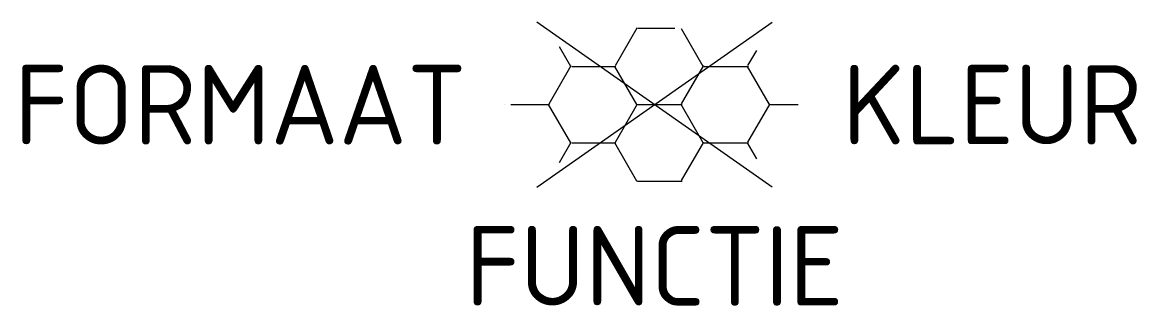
# Model space of a CAD drawing. Header units: metres. Extents: x -14.3 to 10.9, y -4.6 to 1.9.
import ezdxf
from ezdxf.enums import TextEntityAlignment as Align

# ---------------------------------------------------------------- set-up
doc = ezdxf.new("R2010")
doc.units = ezdxf.units.M
doc.styles.add('NLCS-ISO', font='NLCS-ISO.ttf')

msp = doc.modelspace()

# ---------------------------------------------------------------- linework, layer by layer
for p, q in [((-2.662, -1.864), (2.662, 1.864)), ((2.662, -1.864), (-2.662, 1.864)), ((-0.886, 0.885), (-0.394, 1.737)), ((-0.397, 1.732), (-0.399, 1.736)), ((-0.375, 1.732), (0.463, 1.732)), ((1.103, 0.866), (0.611, 1.719)), ((-1.897, 0.866), (-2.153, 1.31)), ((2.114, 0.885), (2.313, 1.229)), ((-2.386, 0.019), (-1.886, 0.885)), ((-1.875, 0.866), (-0.875, 0.866)), ((-0.397, 0), (-0.897, 0.866)), ((0.614, 0.019), (1.114, 0.885)), ((1.125, 0.866), (2.125, 0.866)), ((2.603, 0), (2.103, 0.866)), ((-3.25, 0), (-2.375, 0)), ((-0.886, -0.847), (-0.386, 0.019)), ((-0.375, 0), (0.625, 0)), ((2.114, -0.847), (2.614, 0.019)), ((2.625, 0), (3.25, 0)), ((-3.397, 0), (-3.397, 0)), ((-1.897, -0.866), (-2.397, 0)), ((1.103, -0.866), (0.603, 0)), ((-2.153, -1.31), (-1.886, -0.847)), ((-1.875, -0.866), (-0.875, -0.866)), ((-0.397, -1.732), (-0.897, -0.866)), ((0.614, -1.713), (1.114, -0.847)), ((1.125, -0.866), (2.125, -0.866)), ((2.313, -1.229), (2.103, -0.866)), ((-0.399, -1.736), (-0.386, -1.713)), ((-0.375, -1.732), (0.625, -1.732))]:
    msp.add_line(p, q)

# ---------------------------------------------------------------- texts
at = {"style": 'NLCS-ISO'}
msp.add_attdef('FORMAAT', text='', height=1.8, dxfattribs=at).set_placement((-4.25, 0), align=Align.MIDDLE_RIGHT)
msp.add_attdef('KLEUR', text='', height=1.8, dxfattribs=at).set_placement((4.25, 0), align=Align.MIDDLE_LEFT)
at = {"style": 'NLCS-ISO', "flags": 1}
msp.add_attdef('FUNCTIE', text='', height=1.8, dxfattribs=at).set_placement((0, -2.75), align=Align.TOP_CENTER)

doc.saveas('drawing.dxf')
